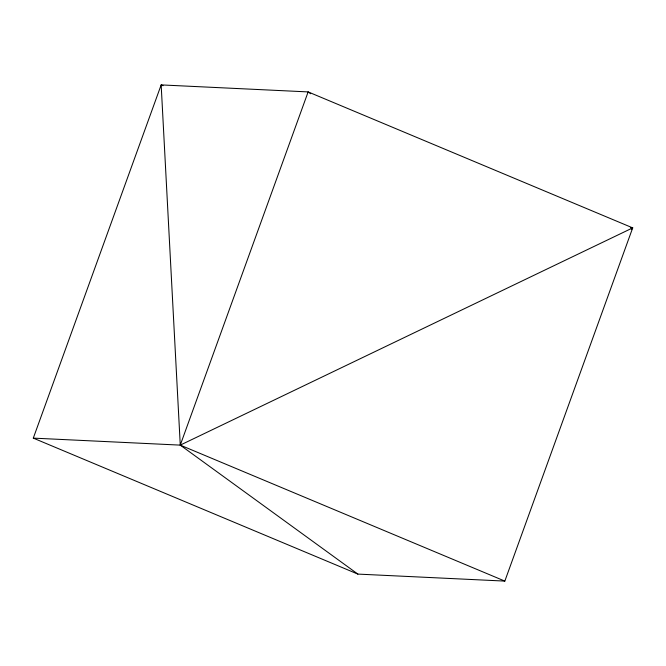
<?xml version="1.0" encoding="UTF-8"?>
<svg xmlns="http://www.w3.org/2000/svg" width="666" height="666" viewBox="0 0 666 666"><rect width="100%" height="100%" fill="white"/><g stroke="black" fill="none" stroke-linecap="round" stroke-linejoin="round"><path stroke-width="1" d="M33.3 438.12L161.164 84.907L308.133 91.908L632.7 227.88L504.836 581.093L357.867 574.092L33.3 438.12L180.27 445.121L504.836 581.093M631.41 229.512L632.7 227.88L630.627 227.78M632.7 227.88L180.27 445.121L161.164 84.907L163.078 85.714M310.656 93.748L308.133 91.908L180.27 445.121L357.867 574.092"/></g></svg>
